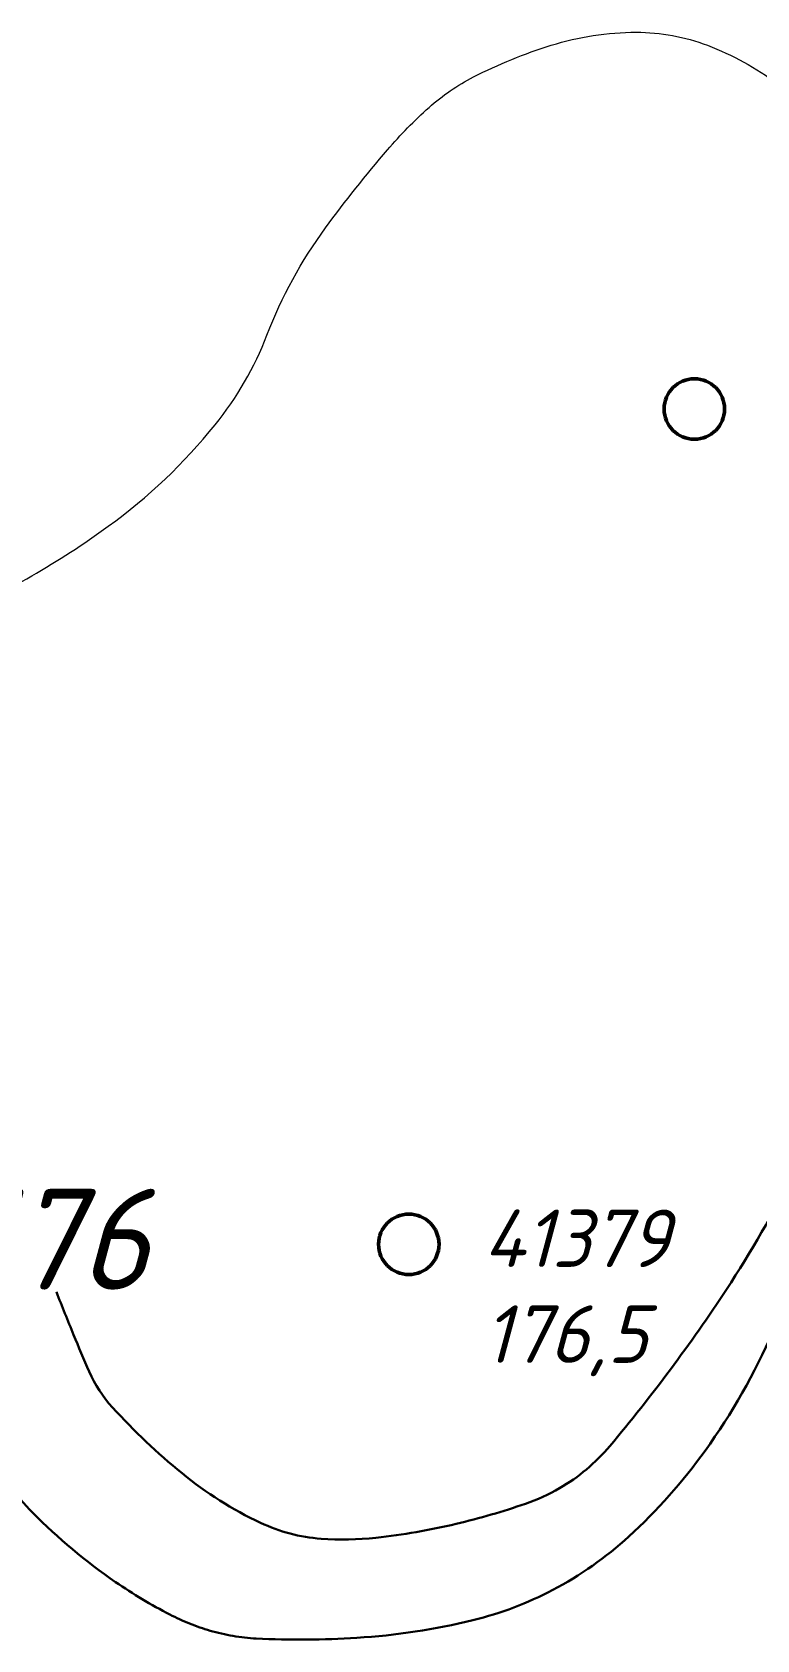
# Model space of a CAD drawing. Header units: millimetres. Extents: x -994 to -400, y 519 to 1360.
# Drawn here: x -495.09 to -477.12, y 617.02 to 656.89 of the extents above; entities that cross this region are included whole.
import ezdxf

# ---------------------------------------------------------------- set-up
doc = ezdxf.new("R2010")
doc.units = ezdxf.units.MM
doc.linetypes.add('ACAD_ISO04W100', pattern=[30, 24, -3, 0, -3])
doc.linetypes.add('DASHED', pattern=[7, 5, -2, 0])
for name, color, linetype in [('Висоти', 2, 'Continuous'), ('Кривульки', 1, 'Continuous'), ('Свердловини', 4, 'Continuous')]:
    doc.layers.add(name, color=color, linetype=linetype)
doc.layers.add('Кривульки Товсты', color=70, linetype='Continuous', lineweight=30)
doc.styles.add('GOST-2.304_Type-B_italic', font='GOST Common Italic.ttf')

msp = doc.modelspace()

# ---------------------------------------------------------------- linework, layer by layer
at = {"layer": 'Кривульки', "lineweight": 20}
msp.add_lwpolyline([(-497.115, 642.383, 0.053221), (-493.2, 644.633, 0.065873), (-490.551, 647.149, 0.078238), (-489.266, 649.376, -0.066313), (-487.814, 652.034, -0.019381), (-486.278, 653.969, -0.032573), (-485.249, 655.02, -0.065101), (-484.147, 655.775, -0.041727), (-482.221, 656.561, -0.07614), (-480.111, 656.884, -0.090947), (-478.349, 656.561, -0.070841), (-476.609, 655.601, -0.063766), (-475.03, 654.06, -0.021046), (-473.161, 651.489, -0.023144), (-471.676, 649.01, -0.019196), (-470.363, 646.33, 0.013196), (-468.502, 642.409, 0.02859), (-467.603, 640.864, 0.014328), (-465.554, 637.948)], format="xyb", dxfattribs=at)
at = {"layer": 'Кривульки Товсты', "lineweight": 30, "ltscale": 0.3}
msp.add_lwpolyline([(-494.484, 625.647, 0.001948), (-494.06, 624.588, 0.007213), (-493.673, 623.672, 0.081672), (-493.094, 622.782, 0.036366), (-491.372, 621.151, 0.061438), (-489.427, 619.924, 0.091519), (-487.927, 619.529, 0.046151), (-486.564, 619.553, 0.031159), (-484.577, 619.897, 0.024599), (-482.858, 620.397, 0.047737), (-482.018, 620.78, 0.087477), (-480.769, 621.827, 0.029228), (-477.876, 625.712, 0.030674), (-476.225, 628.593, -0.042361), (-474.98, 630.653, -0.039994), (-472.566, 633.47, -0.026066), (-468.33, 637.264, -0.01569), (-462.899, 641.366, -0.029679), (-459.841, 643.267, -0.00513), (-455.193, 645.725, -0.009115), (-452.539, 647.034), (-443.364, 651.352)], format="xyb", dxfattribs=at)
at = {"layer": 'Кривульки Товсты', "linetype": 'ACAD_ISO04W100', "lineweight": 30, "ltscale": 0.3}
msp.add_lwpolyline([(-496.126, 621.594, 0.071455), (-495.077, 620.178, 0.046792), (-493.021, 618.456, 0.032139), (-491.673, 617.649, 0.047), (-490.675, 617.249, 0.059688), (-489.531, 617.055, 0.027744), (-487.04, 617.072, 0.044416), (-484.16, 617.51, 0.061303), (-482.183, 618.259, 0.064061), (-480.298, 619.583, 0.051756), (-478.406, 621.711, 0.05359), (-476.728, 624.666, -0.077523), (-475.468, 626.658), (-470.176, 632.705), (-466.424, 636.993, -0.0631), (-466.002, 637.368, -0.011576), (-463.435, 639.038, -0.006646), (-459.856, 641.185, -0.009245), (-457.236, 642.645, -0.016291), (-454.634, 643.926, 0.013699), (-451.533, 645.433, 0.024034), (-448.271, 647.334, -0.018884), (-444.145, 649.796, -0.037307)], format="xyb", dxfattribs=at)
at = {"layer": 'Свердловини', "linetype": 'DASHED', "lineweight": 50}
for centre in [(-478.673, 647.542), (-485.751, 626.829)]:
    msp.add_circle(centre, 0.749, dxfattribs=at)

# ---------------------------------------------------------------- texts
at = {"layer": 'Висоти', "insert": (-496.796, 628.207), "char_height": 2.5, "attachment_point": 1, "style": 'GOST-2.304_Type-B_italic'}
msp.add_mtext_dynamic_manual_height_columns('{\\fGOST Common|b0|i1|c204|p34;176}', width=8.7959, gutter_width=12.5, heights=[0], dxfattribs=at)
at = {"layer": 'Свердловини', "linetype": 'DASHED', "insert": (-483.905, 627.691), "char_height": 1.425, "attachment_point": 1, "style": 'GOST-2.304_Type-B_italic'}
msp.add_mtext_dynamic_manual_height_columns('{\\fGOST Common|b0|i1|c204|p34;41379\\P176,5}', width=5.3259, gutter_width=12.5, heights=[0], dxfattribs=at)

doc.saveas('drawing.dxf')
